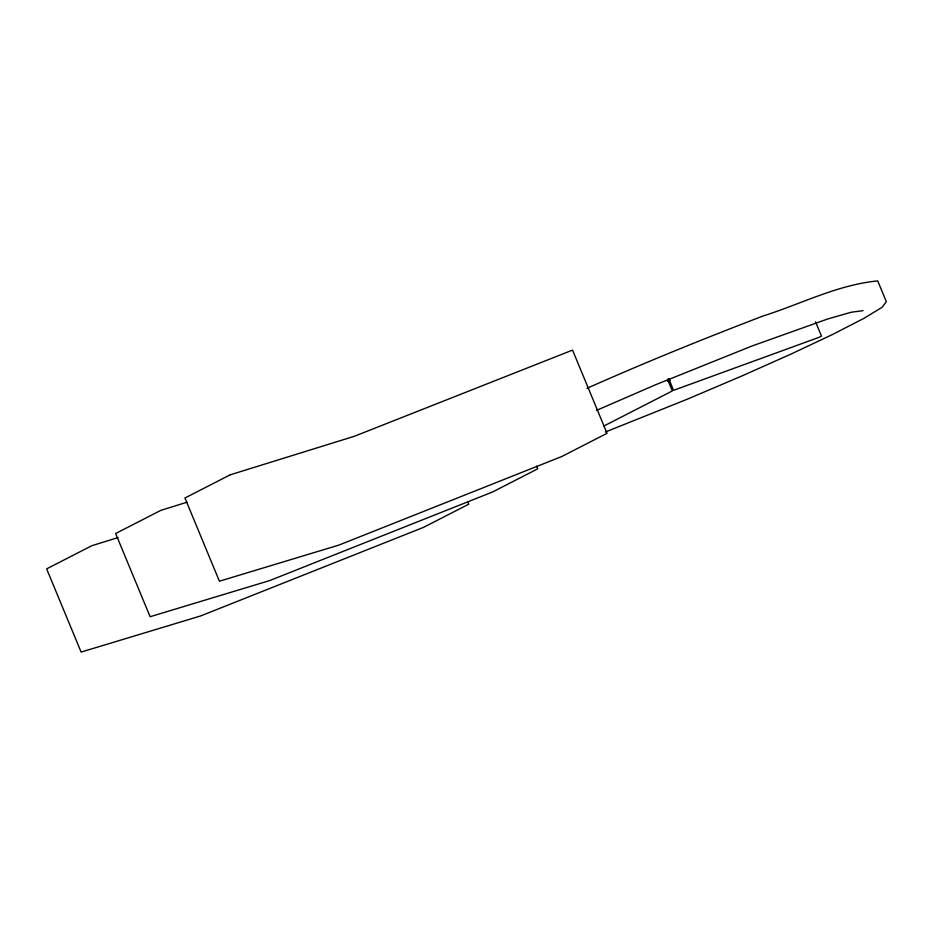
<?xml version="1.0" encoding="UTF-8"?>
<svg xmlns="http://www.w3.org/2000/svg" width="933" height="933" viewBox="0 0 933 933"><rect width="100%" height="100%" fill="white"/><g stroke="black" fill="none" stroke-linecap="round" stroke-linejoin="round"><path stroke-width="1.4" d="M603.803 426.066L672.355 390.939L667.503 379.241M596.607 410.345L655.864 384.641L751.881 346.05L827.711 318.981L851.339 312.217L863.06 310.677M587.032 388.28C644.983 362.552 703.75 338.691 762.961 316.042C800.887 304.03 837.811 284.717 877.731 280.915L886.35 301.721L882.151 307.249L863.958 318.351L832.982 334.271L791.347 353.922L741.898 375.964L687.994 398.904L605.459 431.979M667.503 381.352L670.151 380.256M187.09 502.199L160.849 510.351L115.645 533.513L150.108 616.725L269.637 580.594L492.519 492.006L537.723 468.844L536.603 466.162M118.094 537.56L91.854 545.7L46.65 568.873L81.124 652.085L200.642 615.943L423.524 527.367L468.728 504.193L467.608 501.511M815.547 321.792L821.472 336.09L819.092 337.314L673.568 390.321L668.716 378.611M230.148 474.839L184.944 498L219.418 581.212L338.947 545.082L561.818 456.494L607.021 433.332L572.547 350.108L354.435 436.259L230.148 474.839"/></g></svg>
